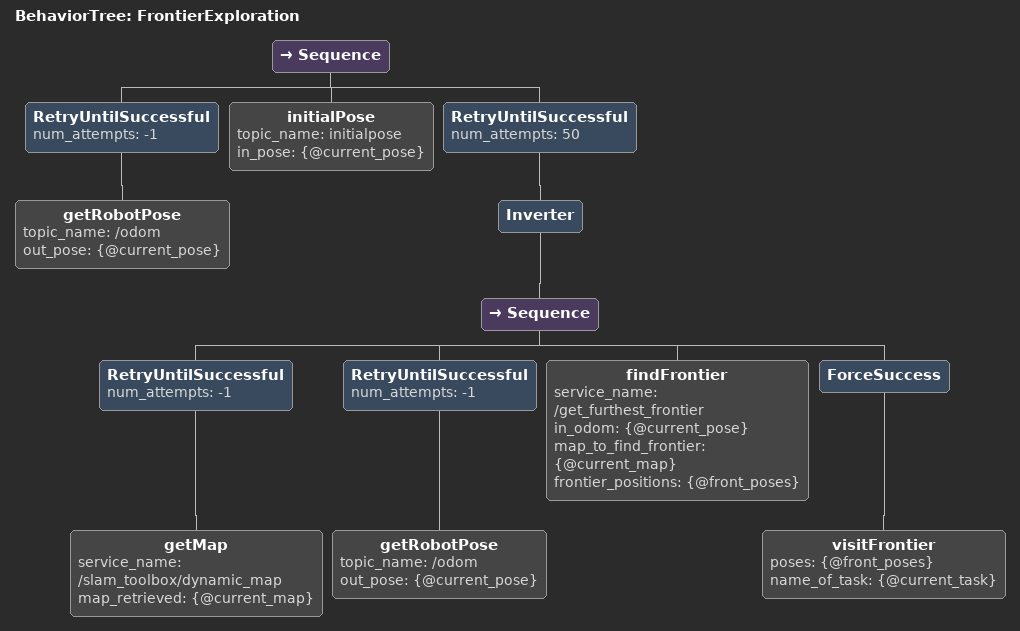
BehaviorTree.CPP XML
<root BTCPP_format="4">
  <BehaviorTree ID="FrontierExploration">
	<Sequence>
		<RetryUntilSuccessful num_attempts="-1">
			<getRobotPose topic_name="/odom" out_pose="{@current_pose}"/>
		</RetryUntilSuccessful>

        <initialPose topic_name="initialpose" in_pose="{@current_pose}"/>

		<RetryUntilSuccessful num_attempts="50">

					<Inverter>
						<Sequence>
							<RetryUntilSuccessful num_attempts="-1">
								<getMap service_name="/slam_toolbox/dynamic_map" map_retrieved="{@current_map}"/>
							</RetryUntilSuccessful>

							<RetryUntilSuccessful num_attempts="-1">
								<getRobotPose topic_name="/odom" out_pose="{@current_pose}"/>
							</RetryUntilSuccessful>

							<findFrontier service_name="/get_furthest_frontier" in_odom="{@current_pose}" map_to_find_frontier="{@current_map}" frontier_positions="{@front_poses}"/>

                            <ForceSuccess>
                                <visitFrontier poses="{@front_poses}" name_of_task="{@current_task}"/>
                            </ForceSuccess>
						</Sequence>
					</Inverter>
		</RetryUntilSuccessful>
    </Sequence>
  </BehaviorTree>
</root>
